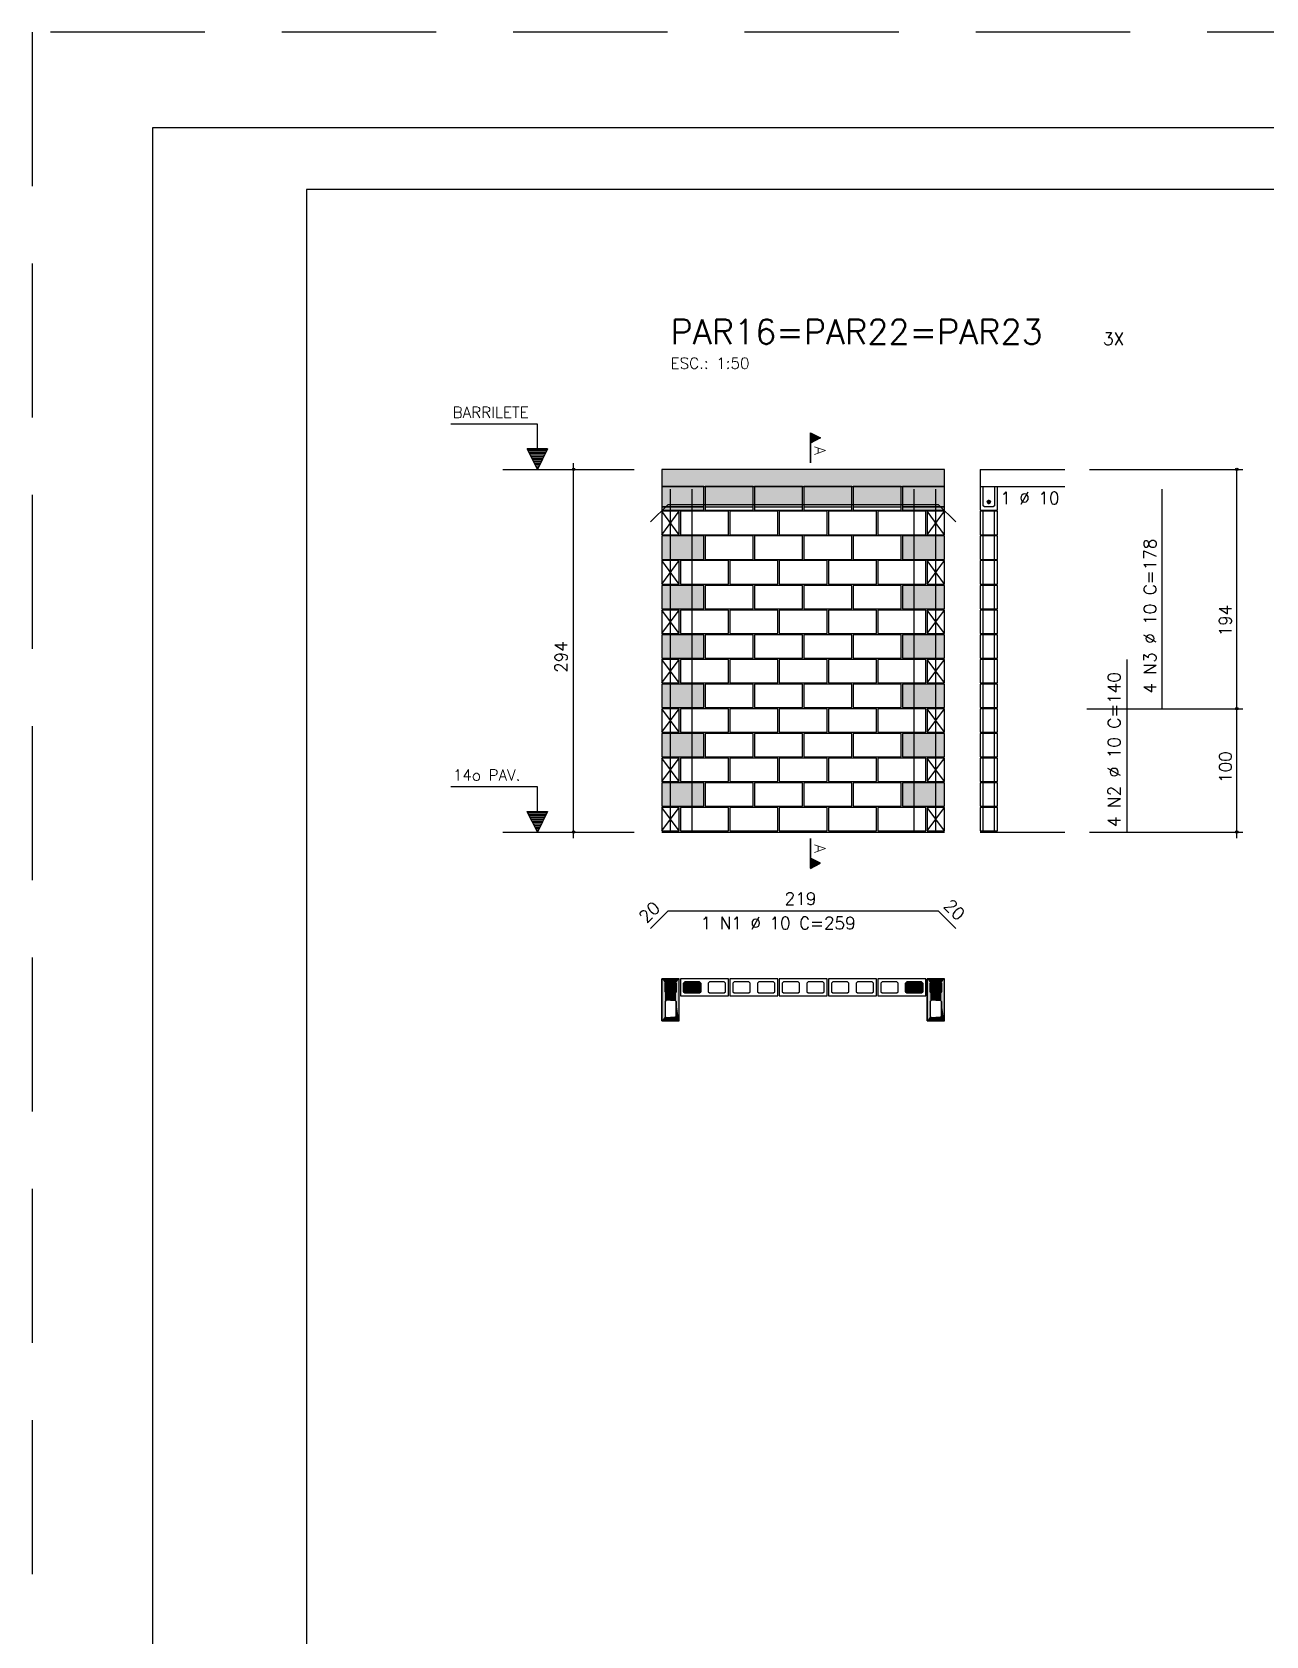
# Model space of a CAD drawing. Extents: x -1 to 122, y -1 to 61.
# Drawn here: x -1.06 to 18.94, y 35.05 to 61.05 of the extents above; entities that cross this region are included whole.
import ezdxf

# ---------------------------------------------------------------- set-up
doc = ezdxf.new("R2010")
doc.units = 0
doc.header["$MEASUREMENT"] = 0
doc.linetypes.add('HIDDEN', pattern=[0.375, 0.25, -0.125])
doc.layers.get('0').update_dxf_attribs({"linetype": 'CONTINUOUS'})
doc.layers.get('Defpoints').update_dxf_attribs({"linetype": 'CONTINUOUS'})
for name, color, linetype in [('ARQ_FOLHA', 7, 'CONTINUOUS'), ('PENA_01', 1, 'CONTINUOUS'), ('PENA_02', 2, 'CONTINUOUS'), ('PENA_03', 3, 'CONTINUOUS'), ('PENA_05', 5, 'CONTINUOUS'), ('PENA_06', 6, 'CONTINUOUS'), ('PENA_09', 254, 'CONTINUOUS'), ('PENA_11', 252, 'CONTINUOUS'), ('PENA_21', 100, 'CONTINUOUS')]:
    doc.layers.add(name, color=color, linetype=linetype)
doc.styles.get("Standard").update_dxf_attribs({"font": 'ROMANS.SHX'})

# ---------------------------------------------------------------- blocks, each defined once
blk = doc.blocks.new('FOLHA A1+1 - 1102 X 594')
at = {"layer": 'ARQ_FOLHA', "color": 1}
for points in [[(-1189, 0), (0, 0), (0, 594), (-1189, 594)], [(-1164, 10), (-10, 10), (-10, 584), (-1164, 584)]]:
    blk.add_lwpolyline(points, close=True, dxfattribs=at)
at = {"layer": 'Defpoints', "color": 8, "linetype": 'HIDDEN', "ltscale": 100}
blk.add_lwpolyline([(-1208.5, 609.5), (-1208.5, -15.5), (19.5, -15.5), (19.5, 609.5)], close=True, dxfattribs=at)

msp = doc.modelspace()

# ---------------------------------------------------------------- linework, layer by layer
at = {"layer": 'PENA_01', "linetype": 'Continuous'}
for p, q in [((6.568655, 53.962802), (8.699518, 53.962802)), ((9.14701, 53.352802), (9.82701, 53.352802)), ((9.84701, 53.352802), (10.62701, 53.352802)), ((10.64701, 53.352802), (11.42701, 53.352802)), ((11.44701, 53.352802), (12.22701, 53.352802)), ((12.24701, 53.352802), (13.02701, 53.352802)), ((13.04701, 53.352802), (13.72701, 53.352802)), ((6.568655, 48.082802), (8.699518, 48.082802))]:
    msp.add_line(p, q, dxfattribs=at)
for points in [[(9.19701, 45.635536), (9.19701, 45.495536), (9.21701, 45.475536), (9.35701, 45.475536), (9.37701, 45.495536), (9.37701, 45.635536), (9.35701, 45.655536), (9.21701, 45.655536), (9.19701, 45.635536)], [(9.77701, 45.635536), (9.75701, 45.655536), (9.51701, 45.655536), (9.49701, 45.635536), (9.49701, 45.495536), (9.51701, 45.475536), (9.75701, 45.475536), (9.77701, 45.495536), (9.77701, 45.635536)], [(10.17701, 45.635536), (10.15701, 45.655536), (9.91701, 45.655536), (9.89701, 45.635536), (9.89701, 45.495536), (9.91701, 45.475536), (10.15701, 45.475536), (10.17701, 45.495536), (10.17701, 45.635536)], [(10.57701, 45.635536), (10.55701, 45.655536), (10.31701, 45.655536), (10.29701, 45.635536), (10.29701, 45.495536), (10.31701, 45.475536), (10.55701, 45.475536), (10.57701, 45.495536), (10.57701, 45.635536)], [(10.97701, 45.635536), (10.95701, 45.655536), (10.71701, 45.655536), (10.69701, 45.635536), (10.69701, 45.495536), (10.71701, 45.475536), (10.95701, 45.475536), (10.97701, 45.495536), (10.97701, 45.635536)], [(11.37701, 45.635536), (11.35701, 45.655536), (11.11701, 45.655536), (11.09701, 45.635536), (11.09701, 45.495536), (11.11701, 45.475536), (11.35701, 45.475536), (11.37701, 45.495536), (11.37701, 45.635536)], [(11.77701, 45.635536), (11.75701, 45.655536), (11.51701, 45.655536), (11.49701, 45.635536), (11.49701, 45.495536), (11.51701, 45.475536), (11.75701, 45.475536), (11.77701, 45.495536), (11.77701, 45.635536)], [(12.17701, 45.635536), (12.15701, 45.655536), (11.91701, 45.655536), (11.89701, 45.635536), (11.89701, 45.495536), (11.91701, 45.475536), (12.15701, 45.475536), (12.17701, 45.495536), (12.17701, 45.635536)], [(12.57701, 45.635536), (12.55701, 45.655536), (12.31701, 45.655536), (12.29701, 45.635536), (12.29701, 45.495536), (12.31701, 45.475536), (12.55701, 45.475536), (12.57701, 45.495536), (12.57701, 45.635536)], [(12.97701, 45.635536), (12.95701, 45.655536), (12.71701, 45.655536), (12.69701, 45.635536), (12.69701, 45.495536), (12.71701, 45.475536), (12.95701, 45.475536), (12.97701, 45.495536), (12.97701, 45.635536)], [(13.37701, 45.635536), (13.35701, 45.655536), (13.11701, 45.655536), (13.09701, 45.635536), (13.09701, 45.495536), (13.11701, 45.475536), (13.35701, 45.475536), (13.37701, 45.495536), (13.37701, 45.635536)], [(13.49701, 45.635536), (13.49701, 45.495536), (13.51701, 45.475536), (13.65701, 45.475536), (13.67701, 45.495536), (13.67701, 45.635536), (13.65701, 45.655536), (13.51701, 45.655536), (13.49701, 45.635536)], [(9.19701, 45.335536), (9.19701, 45.095536), (9.21701, 45.075536), (9.35701, 45.075536), (9.37701, 45.095536), (9.37701, 45.335536), (9.35701, 45.355536), (9.21701, 45.355536), (9.19701, 45.335536)], [(13.49701, 45.335536), (13.49701, 45.095536), (13.51701, 45.075536), (13.65701, 45.075536), (13.67701, 45.095536), (13.67701, 45.335536), (13.65701, 45.355536), (13.51701, 45.355536), (13.49701, 45.335536)]]:
    msp.add_lwpolyline(points, dxfattribs=at)
at = {"layer": 'PENA_02', "linetype": 'Continuous'}
for p, q in [((9.42701, 53.282802), (9.14701, 53.282802)), ((9.14701, 53.282802), (9.14701, 52.902802)), ((9.42701, 52.902802), (9.42701, 53.282802)), ((13.72701, 53.282802), (13.44701, 53.282802)), ((13.44701, 53.282802), (13.44701, 52.902802)), ((13.72701, 52.902802), (13.72701, 53.282802)), ((9.14701, 52.902802), (9.42701, 52.902802)), ((13.44701, 52.902802), (13.72701, 52.902802)), ((9.42701, 52.482802), (9.14701, 52.482802)), ((9.14701, 52.482802), (9.14701, 52.102802)), ((9.42701, 52.102802), (9.42701, 52.482802)), ((13.72701, 52.482802), (13.44701, 52.482802)), ((13.44701, 52.482802), (13.44701, 52.102802)), ((13.72701, 52.102802), (13.72701, 52.482802)), ((9.14701, 52.102802), (9.42701, 52.102802)), ((13.44701, 52.102802), (13.72701, 52.102802)), ((9.42701, 51.682802), (9.14701, 51.682802)), ((9.14701, 51.682802), (9.14701, 51.302802)), ((9.42701, 51.302802), (9.42701, 51.682802)), ((13.72701, 51.682802), (13.44701, 51.682802)), ((13.44701, 51.682802), (13.44701, 51.302802)), ((13.72701, 51.302802), (13.72701, 51.682802)), ((9.14701, 51.302802), (9.42701, 51.302802)), ((13.44701, 51.302802), (13.72701, 51.302802)), ((9.42701, 50.882802), (9.14701, 50.882802)), ((9.14701, 50.882802), (9.14701, 50.502802)), ((9.42701, 50.502802), (9.42701, 50.882802)), ((13.72701, 50.882802), (13.44701, 50.882802)), ((13.44701, 50.882802), (13.44701, 50.502802)), ((13.72701, 50.502802), (13.72701, 50.882802)), ((9.14701, 50.502802), (9.42701, 50.502802)), ((13.44701, 50.502802), (13.72701, 50.502802)), ((9.42701, 50.082802), (9.14701, 50.082802)), ((9.14701, 50.082802), (9.14701, 49.702802)), ((9.42701, 49.702802), (9.42701, 50.082802)), ((13.72701, 50.082802), (13.44701, 50.082802)), ((13.44701, 50.082802), (13.44701, 49.702802)), ((13.72701, 49.702802), (13.72701, 50.082802)), ((9.14701, 49.702802), (9.42701, 49.702802)), ((13.44701, 49.702802), (13.72701, 49.702802)), ((9.42701, 49.282802), (9.14701, 49.282802)), ((9.14701, 49.282802), (9.14701, 48.902802)), ((9.42701, 48.902802), (9.42701, 49.282802)), ((13.72701, 49.282802), (13.44701, 49.282802)), ((13.44701, 49.282802), (13.44701, 48.902802)), ((13.72701, 48.902802), (13.72701, 49.282802)), ((9.14701, 48.902802), (9.42701, 48.902802)), ((13.44701, 48.902802), (13.72701, 48.902802)), ((9.42701, 48.482802), (9.14701, 48.482802)), ((9.14701, 48.482802), (9.14701, 48.102802)), ((9.42701, 48.102802), (9.42701, 48.482802)), ((13.72701, 48.482802), (13.44701, 48.482802)), ((13.44701, 48.482802), (13.44701, 48.102802)), ((13.72701, 48.102802), (13.72701, 48.482802)), ((9.14701, 48.102802), (9.42701, 48.102802)), ((13.44701, 48.102802), (13.72701, 48.102802)), ((9.14701, 48.082802), (13.72701, 48.082802))]:
    msp.add_line(p, q, dxfattribs=at)
for points in [[(9.14701, 53.682802), (13.72701, 53.682802), (13.72701, 53.962802), (9.14701, 53.962802), (9.14701, 53.682802)], [(9.14701, 53.302802), (9.82701, 53.302802), (9.82701, 53.682802), (9.14701, 53.682802), (9.14701, 53.302802)], [(9.84701, 53.302802), (10.62701, 53.302802), (10.62701, 53.682802), (9.84701, 53.682802), (9.84701, 53.302802)], [(10.64701, 53.302802), (11.42701, 53.302802), (11.42701, 53.682802), (10.64701, 53.682802), (10.64701, 53.302802)], [(11.44701, 53.302802), (12.22701, 53.302802), (12.22701, 53.682802), (11.44701, 53.682802), (11.44701, 53.302802)], [(12.24701, 53.302802), (13.02701, 53.302802), (13.02701, 53.682802), (12.24701, 53.682802), (12.24701, 53.302802)], [(13.04701, 53.302802), (13.72701, 53.302802), (13.72701, 53.682802), (13.04701, 53.682802), (13.04701, 53.302802)], [(9.44701, 52.902802), (10.22701, 52.902802), (10.22701, 53.282802), (9.44701, 53.282802), (9.44701, 52.902802)], [(10.24701, 52.902802), (11.02701, 52.902802), (11.02701, 53.282802), (10.24701, 53.282802), (10.24701, 52.902802)], [(11.04701, 52.902802), (11.82701, 52.902802), (11.82701, 53.282802), (11.04701, 53.282802), (11.04701, 52.902802)], [(11.84701, 52.902802), (12.62701, 52.902802), (12.62701, 53.282802), (11.84701, 53.282802), (11.84701, 52.902802)], [(12.64701, 52.902802), (13.42701, 52.902802), (13.42701, 53.282802), (12.64701, 53.282802), (12.64701, 52.902802)], [(9.14701, 52.502802), (9.82701, 52.502802), (9.82701, 52.882802), (9.14701, 52.882802), (9.14701, 52.502802)], [(9.84701, 52.502802), (10.62701, 52.502802), (10.62701, 52.882802), (9.84701, 52.882802), (9.84701, 52.502802)], [(10.64701, 52.502802), (11.42701, 52.502802), (11.42701, 52.882802), (10.64701, 52.882802), (10.64701, 52.502802)], [(11.44701, 52.502802), (12.22701, 52.502802), (12.22701, 52.882802), (11.44701, 52.882802), (11.44701, 52.502802)], [(12.24701, 52.502802), (13.02701, 52.502802), (13.02701, 52.882802), (12.24701, 52.882802), (12.24701, 52.502802)], [(13.04701, 52.502802), (13.72701, 52.502802), (13.72701, 52.882802), (13.04701, 52.882802), (13.04701, 52.502802)], [(9.44701, 52.102802), (10.22701, 52.102802), (10.22701, 52.482802), (9.44701, 52.482802), (9.44701, 52.102802)], [(10.24701, 52.102802), (11.02701, 52.102802), (11.02701, 52.482802), (10.24701, 52.482802), (10.24701, 52.102802)], [(11.04701, 52.102802), (11.82701, 52.102802), (11.82701, 52.482802), (11.04701, 52.482802), (11.04701, 52.102802)], [(11.84701, 52.102802), (12.62701, 52.102802), (12.62701, 52.482802), (11.84701, 52.482802), (11.84701, 52.102802)], [(12.64701, 52.102802), (13.42701, 52.102802), (13.42701, 52.482802), (12.64701, 52.482802), (12.64701, 52.102802)], [(9.14701, 51.702802), (9.82701, 51.702802), (9.82701, 52.082802), (9.14701, 52.082802), (9.14701, 51.702802)], [(9.84701, 51.702802), (10.62701, 51.702802), (10.62701, 52.082802), (9.84701, 52.082802), (9.84701, 51.702802)], [(10.64701, 51.702802), (11.42701, 51.702802), (11.42701, 52.082802), (10.64701, 52.082802), (10.64701, 51.702802)], [(11.44701, 51.702802), (12.22701, 51.702802), (12.22701, 52.082802), (11.44701, 52.082802), (11.44701, 51.702802)], [(12.24701, 51.702802), (13.02701, 51.702802), (13.02701, 52.082802), (12.24701, 52.082802), (12.24701, 51.702802)], [(13.04701, 51.702802), (13.72701, 51.702802), (13.72701, 52.082802), (13.04701, 52.082802), (13.04701, 51.702802)], [(9.44701, 51.302802), (10.22701, 51.302802), (10.22701, 51.682802), (9.44701, 51.682802), (9.44701, 51.302802)], [(10.24701, 51.302802), (11.02701, 51.302802), (11.02701, 51.682802), (10.24701, 51.682802), (10.24701, 51.302802)], [(11.04701, 51.302802), (11.82701, 51.302802), (11.82701, 51.682802), (11.04701, 51.682802), (11.04701, 51.302802)], [(11.84701, 51.302802), (12.62701, 51.302802), (12.62701, 51.682802), (11.84701, 51.682802), (11.84701, 51.302802)], [(12.64701, 51.302802), (13.42701, 51.302802), (13.42701, 51.682802), (12.64701, 51.682802), (12.64701, 51.302802)], [(9.14701, 50.902802), (9.82701, 50.902802), (9.82701, 51.282802), (9.14701, 51.282802), (9.14701, 50.902802)], [(9.84701, 50.902802), (10.62701, 50.902802), (10.62701, 51.282802), (9.84701, 51.282802), (9.84701, 50.902802)], [(10.64701, 50.902802), (11.42701, 50.902802), (11.42701, 51.282802), (10.64701, 51.282802), (10.64701, 50.902802)], [(11.44701, 50.902802), (12.22701, 50.902802), (12.22701, 51.282802), (11.44701, 51.282802), (11.44701, 50.902802)], [(12.24701, 50.902802), (13.02701, 50.902802), (13.02701, 51.282802), (12.24701, 51.282802), (12.24701, 50.902802)], [(13.04701, 50.902802), (13.72701, 50.902802), (13.72701, 51.282802), (13.04701, 51.282802), (13.04701, 50.902802)], [(9.44701, 50.502802), (10.22701, 50.502802), (10.22701, 50.882802), (9.44701, 50.882802), (9.44701, 50.502802)], [(10.24701, 50.502802), (11.02701, 50.502802), (11.02701, 50.882802), (10.24701, 50.882802), (10.24701, 50.502802)], [(11.04701, 50.502802), (11.82701, 50.502802), (11.82701, 50.882802), (11.04701, 50.882802), (11.04701, 50.502802)], [(11.84701, 50.502802), (12.62701, 50.502802), (12.62701, 50.882802), (11.84701, 50.882802), (11.84701, 50.502802)], [(12.64701, 50.502802), (13.42701, 50.502802), (13.42701, 50.882802), (12.64701, 50.882802), (12.64701, 50.502802)], [(9.14701, 50.102802), (9.82701, 50.102802), (9.82701, 50.482802), (9.14701, 50.482802), (9.14701, 50.102802)], [(9.84701, 50.102802), (10.62701, 50.102802), (10.62701, 50.482802), (9.84701, 50.482802), (9.84701, 50.102802)], [(10.64701, 50.102802), (11.42701, 50.102802), (11.42701, 50.482802), (10.64701, 50.482802), (10.64701, 50.102802)], [(11.44701, 50.102802), (12.22701, 50.102802), (12.22701, 50.482802), (11.44701, 50.482802), (11.44701, 50.102802)], [(12.24701, 50.102802), (13.02701, 50.102802), (13.02701, 50.482802), (12.24701, 50.482802), (12.24701, 50.102802)], [(13.04701, 50.102802), (13.72701, 50.102802), (13.72701, 50.482802), (13.04701, 50.482802), (13.04701, 50.102802)], [(9.44701, 49.702802), (10.22701, 49.702802), (10.22701, 50.082802), (9.44701, 50.082802), (9.44701, 49.702802)], [(10.24701, 49.702802), (11.02701, 49.702802), (11.02701, 50.082802), (10.24701, 50.082802), (10.24701, 49.702802)], [(11.04701, 49.702802), (11.82701, 49.702802), (11.82701, 50.082802), (11.04701, 50.082802), (11.04701, 49.702802)], [(11.84701, 49.702802), (12.62701, 49.702802), (12.62701, 50.082802), (11.84701, 50.082802), (11.84701, 49.702802)], [(12.64701, 49.702802), (13.42701, 49.702802), (13.42701, 50.082802), (12.64701, 50.082802), (12.64701, 49.702802)], [(9.14701, 49.302802), (9.82701, 49.302802), (9.82701, 49.682802), (9.14701, 49.682802), (9.14701, 49.302802)], [(9.84701, 49.302802), (10.62701, 49.302802), (10.62701, 49.682802), (9.84701, 49.682802), (9.84701, 49.302802)], [(10.64701, 49.302802), (11.42701, 49.302802), (11.42701, 49.682802), (10.64701, 49.682802), (10.64701, 49.302802)], [(11.44701, 49.302802), (12.22701, 49.302802), (12.22701, 49.682802), (11.44701, 49.682802), (11.44701, 49.302802)], [(12.24701, 49.302802), (13.02701, 49.302802), (13.02701, 49.682802), (12.24701, 49.682802), (12.24701, 49.302802)], [(13.04701, 49.302802), (13.72701, 49.302802), (13.72701, 49.682802), (13.04701, 49.682802), (13.04701, 49.302802)], [(9.44701, 48.902802), (10.22701, 48.902802), (10.22701, 49.282802), (9.44701, 49.282802), (9.44701, 48.902802)], [(10.24701, 48.902802), (11.02701, 48.902802), (11.02701, 49.282802), (10.24701, 49.282802), (10.24701, 48.902802)], [(11.04701, 48.902802), (11.82701, 48.902802), (11.82701, 49.282802), (11.04701, 49.282802), (11.04701, 48.902802)], [(11.84701, 48.902802), (12.62701, 48.902802), (12.62701, 49.282802), (11.84701, 49.282802), (11.84701, 48.902802)], [(12.64701, 48.902802), (13.42701, 48.902802), (13.42701, 49.282802), (12.64701, 49.282802), (12.64701, 48.902802)], [(9.14701, 48.502802), (9.82701, 48.502802), (9.82701, 48.882802), (9.14701, 48.882802), (9.14701, 48.502802)], [(9.84701, 48.502802), (10.62701, 48.502802), (10.62701, 48.882802), (9.84701, 48.882802), (9.84701, 48.502802)], [(10.64701, 48.502802), (11.42701, 48.502802), (11.42701, 48.882802), (10.64701, 48.882802), (10.64701, 48.502802)], [(11.44701, 48.502802), (12.22701, 48.502802), (12.22701, 48.882802), (11.44701, 48.882802), (11.44701, 48.502802)], [(12.24701, 48.502802), (13.02701, 48.502802), (13.02701, 48.882802), (12.24701, 48.882802), (12.24701, 48.502802)], [(13.04701, 48.502802), (13.72701, 48.502802), (13.72701, 48.882802), (13.04701, 48.882802), (13.04701, 48.502802)], [(9.44701, 48.102802), (10.22701, 48.102802), (10.22701, 48.482802), (9.44701, 48.482802), (9.44701, 48.102802)], [(10.24701, 48.102802), (11.02701, 48.102802), (11.02701, 48.482802), (10.24701, 48.482802), (10.24701, 48.102802)], [(11.04701, 48.102802), (11.82701, 48.102802), (11.82701, 48.482802), (11.04701, 48.482802), (11.04701, 48.102802)], [(11.84701, 48.102802), (12.62701, 48.102802), (12.62701, 48.482802), (11.84701, 48.482802), (11.84701, 48.102802)], [(12.64701, 48.102802), (13.42701, 48.102802), (13.42701, 48.482802), (12.64701, 48.482802), (12.64701, 48.102802)], [(9.14701, 45.705536), (9.14701, 45.025536), (9.42701, 45.025536), (9.42701, 45.705536), (9.14701, 45.705536)], [(10.22701, 45.705536), (9.44701, 45.705536), (9.44701, 45.425536), (10.22701, 45.425536), (10.22701, 45.705536)], [(11.02701, 45.705536), (10.24701, 45.705536), (10.24701, 45.425536), (11.02701, 45.425536), (11.02701, 45.705536)], [(11.82701, 45.705536), (11.04701, 45.705536), (11.04701, 45.425536), (11.82701, 45.425536), (11.82701, 45.705536)], [(12.62701, 45.705536), (11.84701, 45.705536), (11.84701, 45.425536), (12.62701, 45.425536), (12.62701, 45.705536)], [(13.42701, 45.705536), (12.64701, 45.705536), (12.64701, 45.425536), (13.42701, 45.425536), (13.42701, 45.705536)], [(13.44701, 45.705536), (13.44701, 45.025536), (13.72701, 45.025536), (13.72701, 45.705536), (13.44701, 45.705536)]]:
    msp.add_lwpolyline(points, dxfattribs=at)
for centre, radius in [((7.7148, 53.962802), 0.02), ((7.7148, 53.962802), 0.01), ((18.467006, 53.962802), 0.02), ((18.467006, 53.962802), 0.01), ((18.467006, 50.082802), 0.02), ((18.467006, 50.082802), 0.01), ((7.7148, 48.082802), 0.02), ((18.467006, 48.082802), 0.02), ((7.7148, 48.082802), 0.01), ((18.467006, 48.082802), 0.01)]:
    msp.add_circle(centre, radius, dxfattribs=at)
at = {"layer": 'PENA_03', "linetype": 'Continuous'}
for p, q in [((7.127653, 54.694668), (5.727653, 54.694668)), ((7.127653, 54.294668), (7.127653, 54.694668)), ((7.129053, 54.294668), (7.129053, 54.696068)), ((11.553942, 54.069409), (11.553942, 54.555791)), ((11.553942, 54.555791), (11.719875, 54.472825)), ((11.554637, 54.554663), (11.718314, 54.472825)), ((11.719875, 54.472825), (11.554637, 54.390206)), ((11.554638, 54.554663), (11.554638, 54.390986)), ((11.718314, 54.472825), (11.554638, 54.390986)), ((11.554638, 54.390206), (11.554638, 54.069409)), ((11.566706, 54.549409), (11.566706, 54.39624)), ((11.57947, 54.543027), (11.57947, 54.402622)), ((11.592234, 54.536645), (11.592234, 54.409004)), ((11.604998, 54.530263), (11.604998, 54.415386)), ((11.617762, 54.523881), (11.617762, 54.421768)), ((11.630526, 54.517499), (11.630526, 54.42815)), ((11.64329, 54.511117), (11.64329, 54.434532)), ((11.656054, 54.504735), (11.656054, 54.440914)), ((11.668818, 54.498353), (11.668818, 54.447296)), ((11.681582, 54.491971), (11.681582, 54.453678)), ((11.694347, 54.485589), (11.694347, 54.46006)), ((11.707111, 54.479207), (11.707111, 54.466443)), ((7.128353, 53.962802), (6.962421, 54.294668)), ((6.962421, 54.294668), (7.127653, 54.294668)), ((7.128353, 53.965925), (6.964677, 54.293277)), ((7.292029, 54.293277), (6.964677, 54.293277)), ((7.281522, 54.26914), (6.975184, 54.26914)), ((7.268758, 54.243612), (6.987949, 54.243612)), ((7.255994, 54.218084), (7.000713, 54.218084)), ((7.243229, 54.192556), (7.013477, 54.192556)), ((7.230465, 54.167027), (7.026241, 54.167027)), ((7.217701, 54.141499), (7.039005, 54.141499)), ((7.204937, 54.115971), (7.051769, 54.115971)), ((7.192173, 54.090443), (7.064533, 54.090443)), ((7.294286, 54.294668), (7.128353, 53.962802)), ((7.292029, 54.293278), (7.128353, 53.965924)), ((7.129053, 54.294668), (7.294286, 54.294668)), ((7.179409, 54.064915), (7.077297, 54.064915)), ((7.166645, 54.039387), (7.090061, 54.039387)), ((7.153881, 54.013858), (7.102825, 54.013858)), ((7.141117, 53.98833), (7.115589, 53.98833)), ((7.7148, 47.98227), (7.7148, 54.062802)), ((14.30701, 53.962802), (14.30701, 53.302802)), ((14.30701, 53.962802), (15.67769, 53.962802)), ((16.07769, 53.962802), (18.567006, 53.962802)), ((18.467006, 47.98227), (18.467006, 53.962802)), ((14.30701, 53.682802), (15.67769, 53.682802)), ((9.14701, 52.902802), (9.42701, 53.282802)), ((9.42701, 52.902802), (9.14701, 53.282802)), ((13.44701, 52.902802), (13.72701, 53.282802)), ((13.72701, 52.902802), (13.44701, 53.282802)), ((14.35701, 52.902802), (14.35701, 53.282802)), ((14.53701, 52.902802), (14.53701, 53.282802)), ((14.35701, 52.502802), (14.35701, 52.882802)), ((14.53701, 52.502802), (14.53701, 52.882802)), ((9.14701, 52.102802), (9.42701, 52.482802)), ((9.42701, 52.102802), (9.14701, 52.482802)), ((13.44701, 52.102802), (13.72701, 52.482802)), ((13.72701, 52.102802), (13.44701, 52.482802)), ((14.35701, 52.102802), (14.35701, 52.482802)), ((14.53701, 52.102802), (14.53701, 52.482802)), ((14.35701, 51.702802), (14.35701, 52.082802)), ((14.53701, 51.702802), (14.53701, 52.082802)), ((9.14701, 51.302802), (9.42701, 51.682802)), ((9.42701, 51.302802), (9.14701, 51.682802)), ((13.44701, 51.302802), (13.72701, 51.682802)), ((13.72701, 51.302802), (13.44701, 51.682802)), ((14.35701, 51.302802), (14.35701, 51.682802)), ((14.53701, 51.302802), (14.53701, 51.682802)), ((14.35701, 50.902802), (14.35701, 51.282802)), ((14.53701, 50.902802), (14.53701, 51.282802)), ((9.14701, 50.502802), (9.42701, 50.882802)), ((9.42701, 50.502802), (9.14701, 50.882802)), ((13.44701, 50.502802), (13.72701, 50.882802)), ((13.72701, 50.502802), (13.44701, 50.882802)), ((14.35701, 50.502802), (14.35701, 50.882802)), ((14.53701, 50.502802), (14.53701, 50.882802)), ((14.35701, 50.102802), (14.35701, 50.482802)), ((14.53701, 50.102802), (14.53701, 50.482802)), ((9.14701, 49.702802), (9.42701, 50.082802)), ((9.42701, 49.702802), (9.14701, 50.082802)), ((13.44701, 49.702802), (13.72701, 50.082802)), ((13.72701, 49.702802), (13.44701, 50.082802)), ((14.35701, 49.702802), (14.35701, 50.082802)), ((14.53701, 49.702802), (14.53701, 50.082802)), ((16.035758, 50.082802), (18.567006, 50.082802)), ((14.35701, 49.302802), (14.35701, 49.682802)), ((14.53701, 49.302802), (14.53701, 49.682802)), ((9.14701, 48.902802), (9.42701, 49.282802)), ((9.42701, 48.902802), (9.14701, 49.282802)), ((13.44701, 48.902802), (13.72701, 49.282802)), ((13.72701, 48.902802), (13.44701, 49.282802)), ((14.35701, 48.902802), (14.35701, 49.282802)), ((14.53701, 48.902802), (14.53701, 49.282802)), ((14.35701, 48.502802), (14.35701, 48.882802)), ((14.53701, 48.502802), (14.53701, 48.882802)), ((7.127653, 48.814668), (5.727653, 48.814668)), ((7.127653, 48.414668), (7.127653, 48.814668)), ((7.129053, 48.414668), (7.129053, 48.816068)), ((7.128353, 48.082802), (6.962421, 48.414668)), ((6.962421, 48.414668), (7.127653, 48.414668)), ((7.128353, 48.085925), (6.964677, 48.413277)), ((7.292029, 48.413277), (6.964677, 48.413277)), ((7.281522, 48.38914), (6.975184, 48.38914)), ((7.268758, 48.363612), (6.987949, 48.363612)), ((7.294286, 48.414668), (7.128353, 48.082802)), ((7.292029, 48.413278), (7.128353, 48.085924)), ((7.129053, 48.414668), (7.294286, 48.414668)), ((9.14701, 48.102802), (9.42701, 48.482802)), ((9.42701, 48.102802), (9.14701, 48.482802)), ((13.44701, 48.102802), (13.72701, 48.482802)), ((13.72701, 48.102802), (13.44701, 48.482802)), ((14.35701, 48.102802), (14.35701, 48.482802)), ((14.53701, 48.102802), (14.53701, 48.482802)), ((7.255994, 48.338084), (7.000713, 48.338084)), ((7.243229, 48.312556), (7.013477, 48.312556)), ((7.230465, 48.287027), (7.026241, 48.287027)), ((7.217701, 48.261499), (7.039005, 48.261499)), ((7.204937, 48.235971), (7.051769, 48.235971)), ((7.192173, 48.210443), (7.064533, 48.210443)), ((7.179409, 48.184915), (7.077297, 48.184915)), ((7.166645, 48.159387), (7.090061, 48.159387)), ((7.153881, 48.133858), (7.102825, 48.133858)), ((7.141117, 48.10833), (7.115589, 48.10833)), ((11.553942, 47.98087), (11.553942, 47.494488)), ((11.554638, 47.660073), (11.554638, 47.98087)), ((14.30701, 48.082802), (15.67769, 48.082802)), ((16.07769, 48.082802), (18.567006, 48.082802)), ((11.719875, 47.577454), (11.554637, 47.660073)), ((11.554638, 47.495616), (11.554638, 47.659293)), ((11.718314, 47.577454), (11.554638, 47.659293)), ((11.566706, 47.50087), (11.566706, 47.654039)), ((11.57947, 47.507252), (11.57947, 47.647657)), ((11.592234, 47.513634), (11.592234, 47.641275)), ((11.604998, 47.520016), (11.604998, 47.634893)), ((11.617762, 47.526398), (11.617762, 47.628511)), ((11.630526, 47.53278), (11.630526, 47.622129)), ((11.64329, 47.539162), (11.64329, 47.615747)), ((11.656054, 47.545544), (11.656054, 47.609365)), ((11.668818, 47.551926), (11.668818, 47.602983)), ((11.681582, 47.558308), (11.681582, 47.596601)), ((11.694347, 47.56469), (11.694347, 47.590219)), ((11.707111, 47.571072), (11.707111, 47.583836)), ((11.553942, 47.494488), (11.719875, 47.577454)), ((11.554637, 47.495616), (11.718314, 47.577454))]:
    msp.add_line(p, q, dxfattribs=at)
for points in [[(14.30701, 53.302802), (14.58701, 53.302802), (14.58701, 53.682802)], [(14.53701, 53.682802), (14.53701, 53.372802), (14.51701, 53.352802), (14.37701, 53.352802), (14.35701, 53.372802), (14.35701, 53.682802)], [(14.471559, 53.433793), (14.469398, 53.443961), (14.463288, 53.452371), (14.454285, 53.457569), (14.443946, 53.458656), (14.434059, 53.455443), (14.426334, 53.448487), (14.422106, 53.43899), (14.422106, 53.428595), (14.426334, 53.419098), (14.434059, 53.412142), (14.443946, 53.408929), (14.454285, 53.410016), (14.463288, 53.415214), (14.469398, 53.423624), (14.471559, 53.433793)], [(14.30701, 52.902802), (14.58701, 52.902802), (14.58701, 53.282802), (14.30701, 53.282802), (14.30701, 52.902802)], [(14.30701, 52.502802), (14.58701, 52.502802), (14.58701, 52.882802), (14.30701, 52.882802), (14.30701, 52.502802)], [(14.30701, 52.102802), (14.58701, 52.102802), (14.58701, 52.482802), (14.30701, 52.482802), (14.30701, 52.102802)], [(14.30701, 51.702802), (14.58701, 51.702802), (14.58701, 52.082802), (14.30701, 52.082802), (14.30701, 51.702802)], [(14.30701, 51.302802), (14.58701, 51.302802), (14.58701, 51.682802), (14.30701, 51.682802), (14.30701, 51.302802)], [(14.30701, 50.902802), (14.58701, 50.902802), (14.58701, 51.282802), (14.30701, 51.282802), (14.30701, 50.902802)], [(14.30701, 50.502802), (14.58701, 50.502802), (14.58701, 50.882802), (14.30701, 50.882802), (14.30701, 50.502802)], [(14.30701, 50.102802), (14.58701, 50.102802), (14.58701, 50.482802), (14.30701, 50.482802), (14.30701, 50.102802)], [(14.30701, 49.702802), (14.58701, 49.702802), (14.58701, 50.082802), (14.30701, 50.082802), (14.30701, 49.702802)], [(14.30701, 49.302802), (14.58701, 49.302802), (14.58701, 49.682802), (14.30701, 49.682802), (14.30701, 49.302802)], [(14.30701, 48.902802), (14.58701, 48.902802), (14.58701, 49.282802), (14.30701, 49.282802), (14.30701, 48.902802)], [(14.30701, 48.502802), (14.58701, 48.502802), (14.58701, 48.882802), (14.30701, 48.882802), (14.30701, 48.502802)], [(14.30701, 48.102802), (14.58701, 48.102802), (14.58701, 48.482802), (14.30701, 48.482802), (14.30701, 48.102802)], [(9.357011, 45.655536), (9.377011, 45.635536), (9.37701, 45.495536), (9.35701, 45.475536), (9.21701, 45.475536), (9.19701, 45.495536), (9.197011, 45.635536), (9.217011, 45.655536), (9.357011, 45.655536)], [(9.77701, 45.495536), (9.75701, 45.475536), (9.51701, 45.475536), (9.49701, 45.495536), (9.49701, 45.635536), (9.51701, 45.655536), (9.75701, 45.655536), (9.77701, 45.635536), (9.77701, 45.495536)], [(13.37701, 45.495536), (13.35701, 45.475536), (13.11701, 45.475536), (13.09701, 45.495536), (13.09701, 45.635536), (13.11701, 45.655536), (13.35701, 45.655536), (13.37701, 45.635536), (13.37701, 45.495536)], [(13.657011, 45.655536), (13.677011, 45.635536), (13.67701, 45.495536), (13.65701, 45.475536), (13.51701, 45.475536), (13.49701, 45.495536), (13.497011, 45.635536), (13.517011, 45.655536), (13.657011, 45.655536)]]:
    msp.add_lwpolyline(points, dxfattribs=at)
for centre, radius in [((14.446559, 53.433793), 0.025), ((9.28701, 45.565536), 0.04), ((9.63701, 45.565536), 0.04), ((13.23701, 45.565536), 0.04), ((13.58701, 45.565536), 0.04)]:
    msp.add_circle(centre, radius, dxfattribs=at)
for points in [[(14.471559, 53.433793), (14.426334, 53.448487), (14.422106, 53.43899)], [(14.471559, 53.433793), (14.422106, 53.43899), (14.422106, 53.428595)], [(14.471559, 53.433793), (14.422106, 53.428595), (14.426334, 53.419098)], [(14.471559, 53.433793), (14.434059, 53.455443), (14.423067, 53.442343)], [(14.471559, 53.433793), (14.423067, 53.442343), (14.423067, 53.425242)], [(14.471559, 53.433793), (14.423067, 53.425242), (14.434059, 53.412142)], [(14.471559, 53.433793), (14.434059, 53.455443), (14.426334, 53.448487)], [(14.471559, 53.433793), (14.426334, 53.419098), (14.434059, 53.412142)], [(14.471559, 53.433793), (14.443946, 53.458656), (14.434059, 53.455443)], [(14.471559, 53.433793), (14.450901, 53.458413), (14.434059, 53.455443)], [(14.471559, 53.433793), (14.434059, 53.412142), (14.450901, 53.409172)], [(14.471559, 53.433793), (14.434059, 53.412142), (14.443946, 53.408929)], [(14.471559, 53.433793), (14.454285, 53.457569), (14.443946, 53.458656)], [(14.471559, 53.433793), (14.443946, 53.408929), (14.454285, 53.410016)], [(14.471559, 53.433793), (14.46571, 53.449862), (14.450901, 53.458413)], [(14.471559, 53.433793), (14.450901, 53.409172), (14.46571, 53.417723)], [(14.471559, 53.433793), (14.463288, 53.452371), (14.454285, 53.457569)], [(14.471559, 53.433793), (14.454285, 53.410016), (14.463288, 53.415214)], [(14.471559, 53.433793), (14.469398, 53.443961), (14.463288, 53.452371)], [(14.471559, 53.433793), (14.463288, 53.415214), (14.469398, 53.423624)], [(14.471559, 53.433793), (14.46571, 53.417723), (14.471559, 53.433793)], [(14.471559, 53.433793), (14.469398, 53.423624), (14.471559, 53.433793)], [(9.32701, 45.565536), (9.26701, 45.600177), (9.249423, 45.579216)], [(9.32701, 45.565536), (9.249423, 45.579216), (9.249423, 45.551855)], [(9.32701, 45.565536), (9.249423, 45.551855), (9.26701, 45.530894)], [(9.32701, 45.565536), (9.293956, 45.604928), (9.26701, 45.600177)], [(9.32701, 45.565536), (9.26701, 45.530894), (9.293956, 45.526143)], [(9.32701, 45.565536), (9.317652, 45.591247), (9.293956, 45.604928)], [(9.32701, 45.565536), (9.293956, 45.526143), (9.317652, 45.539824)], [(9.32701, 45.565536), (9.317652, 45.539824), (9.32701, 45.565536)], [(9.67701, 45.565536), (9.61701, 45.600177), (9.599423, 45.579216)], [(9.67701, 45.565536), (9.599423, 45.579216), (9.599423, 45.551855)], [(9.67701, 45.565536), (9.599423, 45.551855), (9.61701, 45.530894)], [(9.67701, 45.565536), (9.643956, 45.604928), (9.61701, 45.600177)], [(9.67701, 45.565536), (9.61701, 45.530894), (9.643956, 45.526143)], [(9.67701, 45.565536), (9.667652, 45.591247), (9.643956, 45.604928)], [(9.67701, 45.565536), (9.643956, 45.526143), (9.667652, 45.539824)], [(9.67701, 45.565536), (9.667652, 45.539824), (9.67701, 45.565536)], [(13.27701, 45.565536), (13.21701, 45.600177), (13.199423, 45.579216)], [(13.27701, 45.565536), (13.199423, 45.579216), (13.199423, 45.551855)], [(13.27701, 45.565536), (13.199423, 45.551855), (13.21701, 45.530894)], [(13.27701, 45.565536), (13.243956, 45.604928), (13.21701, 45.600177)], [(13.27701, 45.565536), (13.21701, 45.530894), (13.243956, 45.526143)], [(13.27701, 45.565536), (13.267652, 45.591247), (13.243956, 45.604928)], [(13.27701, 45.565536), (13.243956, 45.526143), (13.267652, 45.539824)], [(13.27701, 45.565536), (13.267652, 45.539824), (13.27701, 45.565536)], [(13.62701, 45.565536), (13.56701, 45.600177), (13.549423, 45.579216)], [(13.62701, 45.565536), (13.549423, 45.579216), (13.549423, 45.551855)], [(13.62701, 45.565536), (13.549423, 45.551855), (13.56701, 45.530894)], [(13.62701, 45.565536), (13.593956, 45.604928), (13.56701, 45.600177)], [(13.62701, 45.565536), (13.56701, 45.530894), (13.593956, 45.526143)], [(13.62701, 45.565536), (13.617652, 45.591247), (13.593956, 45.604928)], [(13.62701, 45.565536), (13.593956, 45.526143), (13.617652, 45.539824)], [(13.62701, 45.565536), (13.617652, 45.539824), (13.62701, 45.565536)]]:
    msp.add_solid(points, dxfattribs=at)
at = {"layer": 'PENA_05', "linetype": 'Continuous'}
for p, q in [((17.25716, 50.07988), (17.25716, 53.642802)), ((8.964168, 53.109766), (9.24701, 53.392609)), ((9.24701, 53.392609), (13.62701, 53.392857)), ((13.62701, 53.392857), (13.909853, 53.110014)), ((16.68903, 48.082802), (16.68903, 50.882802)), ((8.964168, 46.521525), (9.24701, 46.804368)), ((9.24701, 46.804368), (13.62701, 46.804616)), ((13.62701, 46.804616), (13.909853, 46.521773))]:
    msp.add_line(p, q, dxfattribs=at)
for points in [[(9.281763, 53.642802), (9.281763, 48.082802)], [(9.631763, 53.642802), (9.631763, 48.082802)], [(13.231763, 53.642802), (13.231763, 48.082802)], [(13.581763, 53.642802), (13.581763, 48.082802)]]:
    msp.add_lwpolyline(points, dxfattribs=at)
at = {"layer": 'PENA_09', "linetype": 'Continuous'}
for points in [[(9.14701, 53.352802), (9.82701, 53.352802), (9.82701, 53.682802), (9.14701, 53.682802), (9.14701, 53.352802)], [(9.84701, 53.352802), (10.62701, 53.352802), (10.62701, 53.682802), (9.84701, 53.682802), (9.84701, 53.352802)], [(10.64701, 53.352802), (11.42701, 53.352802), (11.42701, 53.682802), (10.64701, 53.682802), (10.64701, 53.352802)], [(11.44701, 53.352802), (12.22701, 53.352802), (12.22701, 53.682802), (11.44701, 53.682802), (11.44701, 53.352802)], [(12.24701, 53.352802), (13.02701, 53.352802), (13.02701, 53.682802), (12.24701, 53.682802), (12.24701, 53.352802)], [(13.04701, 53.352802), (13.72701, 53.352802), (13.72701, 53.682802), (13.04701, 53.682802), (13.04701, 53.352802)]]:
    msp.add_lwpolyline(points, dxfattribs=at)
for points in [[(9.14701, 53.352802), (9.82701, 53.352802), (9.82701, 53.682802)], [(9.14701, 53.352802), (9.82701, 53.682802), (9.14701, 53.682802)], [(9.14701, 53.352802), (9.14701, 53.682802), (9.14701, 53.352802)], [(9.84701, 53.352802), (10.62701, 53.352802), (10.62701, 53.682802)], [(9.84701, 53.352802), (10.62701, 53.682802), (9.84701, 53.682802)], [(9.84701, 53.352802), (9.84701, 53.682802), (9.84701, 53.352802)], [(10.64701, 53.352802), (11.42701, 53.352802), (11.42701, 53.682802)], [(10.64701, 53.352802), (11.42701, 53.682802), (10.64701, 53.682802)], [(10.64701, 53.352802), (10.64701, 53.682802), (10.64701, 53.352802)], [(11.44701, 53.352802), (12.22701, 53.352802), (12.22701, 53.682802)], [(11.44701, 53.352802), (12.22701, 53.682802), (11.44701, 53.682802)], [(11.44701, 53.352802), (11.44701, 53.682802), (11.44701, 53.352802)], [(12.24701, 53.352802), (13.02701, 53.352802), (13.02701, 53.682802)], [(12.24701, 53.352802), (13.02701, 53.682802), (12.24701, 53.682802)], [(12.24701, 53.352802), (12.24701, 53.682802), (12.24701, 53.352802)], [(13.04701, 53.352802), (13.72701, 53.352802), (13.72701, 53.682802)], [(13.04701, 53.352802), (13.72701, 53.682802), (13.04701, 53.682802)], [(13.04701, 53.352802), (13.04701, 53.682802), (13.04701, 53.352802)]]:
    msp.add_solid(points, dxfattribs=at)
at = {"layer": 'PENA_11', "linetype": 'Continuous'}
for points in [[(9.14701, 53.682802), (13.72701, 53.682802), (13.72701, 53.962802)], [(9.14701, 53.682802), (13.72701, 53.962802), (9.14701, 53.962802)], [(9.14701, 53.682802), (9.14701, 53.962802), (9.14701, 53.682802)], [(9.357011, 45.655536), (9.21701, 45.475536), (9.19701, 45.495536)], [(9.357011, 45.655536), (9.19701, 45.495536), (9.197011, 45.635536)], [(9.357011, 45.655536), (9.197011, 45.635536), (9.217011, 45.655536)], [(9.357011, 45.655536), (9.35701, 45.475536), (9.21701, 45.475536)], [(9.357011, 45.655536), (9.217011, 45.655536), (9.357011, 45.655536)], [(9.357011, 45.655536), (9.37701, 45.495536), (9.35701, 45.475536)], [(9.357011, 45.655536), (9.377011, 45.635536), (9.37701, 45.495536)], [(9.77701, 45.495536), (9.49701, 45.635536), (9.51701, 45.655536)], [(9.77701, 45.495536), (9.49701, 45.495536), (9.49701, 45.635536)], [(9.77701, 45.495536), (9.51701, 45.655536), (9.75701, 45.655536)], [(9.77701, 45.495536), (9.75701, 45.655536), (9.77701, 45.635536)], [(9.77701, 45.495536), (9.77701, 45.635536), (9.77701, 45.495536)], [(13.37701, 45.495536), (13.09701, 45.635536), (13.11701, 45.655536)], [(13.37701, 45.495536), (13.09701, 45.495536), (13.09701, 45.635536)], [(13.37701, 45.495536), (13.11701, 45.655536), (13.35701, 45.655536)], [(13.37701, 45.495536), (13.35701, 45.655536), (13.37701, 45.635536)], [(13.37701, 45.495536), (13.37701, 45.635536), (13.37701, 45.495536)], [(13.657011, 45.655536), (13.51701, 45.475536), (13.49701, 45.495536)], [(13.657011, 45.655536), (13.49701, 45.495536), (13.497011, 45.635536)], [(13.657011, 45.655536), (13.497011, 45.635536), (13.517011, 45.655536)], [(13.657011, 45.655536), (13.65701, 45.475536), (13.51701, 45.475536)], [(13.657011, 45.655536), (13.517011, 45.655536), (13.657011, 45.655536)], [(13.657011, 45.655536), (13.67701, 45.495536), (13.65701, 45.475536)], [(13.657011, 45.655536), (13.677011, 45.635536), (13.67701, 45.495536)], [(9.77701, 45.495536), (9.51701, 45.475536), (9.49701, 45.495536)], [(9.77701, 45.495536), (9.75701, 45.475536), (9.51701, 45.475536)], [(13.37701, 45.495536), (13.11701, 45.475536), (13.09701, 45.495536)], [(13.37701, 45.495536), (13.35701, 45.475536), (13.11701, 45.475536)]]:
    msp.add_solid(points, dxfattribs=at)
at = {"layer": 'PENA_21', "linetype": 'Continuous'}
for points in [[(9.14701, 53.302802), (9.82701, 53.302802), (9.82701, 53.352802), (9.14701, 53.352802), (9.14701, 53.302802)], [(13.04701, 53.302802), (13.72701, 53.302802), (13.72701, 53.352802), (13.04701, 53.352802), (13.04701, 53.302802)], [(9.14701, 52.502802), (9.82701, 52.502802), (9.82701, 52.882802), (9.14701, 52.882802), (9.14701, 52.502802)], [(13.04701, 52.502802), (13.72701, 52.502802), (13.72701, 52.882802), (13.04701, 52.882802), (13.04701, 52.502802)], [(9.14701, 51.702802), (9.82701, 51.702802), (9.82701, 52.082802), (9.14701, 52.082802), (9.14701, 51.702802)], [(13.04701, 51.702802), (13.72701, 51.702802), (13.72701, 52.082802), (13.04701, 52.082802), (13.04701, 51.702802)], [(9.14701, 50.902802), (9.82701, 50.902802), (9.82701, 51.282802), (9.14701, 51.282802), (9.14701, 50.902802)], [(13.04701, 50.902802), (13.72701, 50.902802), (13.72701, 51.282802), (13.04701, 51.282802), (13.04701, 50.902802)], [(9.14701, 50.102802), (9.82701, 50.102802), (9.82701, 50.482802), (9.14701, 50.482802), (9.14701, 50.102802)], [(13.04701, 50.102802), (13.72701, 50.102802), (13.72701, 50.482802), (13.04701, 50.482802), (13.04701, 50.102802)], [(9.14701, 49.302802), (9.82701, 49.302802), (9.82701, 49.682802), (9.14701, 49.682802), (9.14701, 49.302802)], [(13.04701, 49.302802), (13.72701, 49.302802), (13.72701, 49.682802), (13.04701, 49.682802), (13.04701, 49.302802)], [(9.14701, 48.502802), (9.82701, 48.502802), (9.82701, 48.882802), (9.14701, 48.882802), (9.14701, 48.502802)], [(13.04701, 48.502802), (13.72701, 48.502802), (13.72701, 48.882802), (13.04701, 48.882802), (13.04701, 48.502802)], [(9.28701, 45.705536), (9.28701, 45.655536), (9.21701, 45.655536), (9.19701, 45.635536), (9.19701, 45.495536), (9.21701, 45.475536), (9.28701, 45.475536), (9.28701, 45.355536), (9.21701, 45.355536), (9.19701, 45.335536), (9.19701, 45.095536), (9.21701, 45.075536), (9.28701, 45.075536), (9.28701, 45.025536), (9.14701, 45.025536), (9.14701, 45.705536), (9.28701, 45.705536)], [(9.28701, 45.705536), (9.28701, 45.655536), (9.35701, 45.655536), (9.37701, 45.635536), (9.37701, 45.495536), (9.35701, 45.475536), (9.28701, 45.475536), (9.28701, 45.355536), (9.35701, 45.355536), (9.37701, 45.335536), (9.37701, 45.095536), (9.35701, 45.075536), (9.28701, 45.075536), (9.28701, 45.025536), (9.42701, 45.025536), (9.42701, 45.705536), (9.28701, 45.705536)], [(13.58701, 45.705536), (13.58701, 45.655536), (13.51701, 45.655536), (13.49701, 45.635536), (13.49701, 45.495536), (13.51701, 45.475536), (13.58701, 45.475536), (13.58701, 45.355536), (13.51701, 45.355536), (13.49701, 45.335536), (13.49701, 45.095536), (13.51701, 45.075536), (13.58701, 45.075536), (13.58701, 45.025536), (13.44701, 45.025536), (13.44701, 45.705536), (13.58701, 45.705536)], [(13.58701, 45.705536), (13.58701, 45.655536), (13.65701, 45.655536), (13.67701, 45.635536), (13.67701, 45.495536), (13.65701, 45.475536), (13.58701, 45.475536), (13.58701, 45.355536), (13.65701, 45.355536), (13.67701, 45.335536), (13.67701, 45.095536), (13.65701, 45.075536), (13.58701, 45.075536), (13.58701, 45.025536), (13.72701, 45.025536), (13.72701, 45.705536), (13.58701, 45.705536)]]:
    msp.add_lwpolyline(points, dxfattribs=at)
for points in [[(9.14701, 53.302802), (9.82701, 53.302802), (9.82701, 53.352802)], [(9.14701, 53.302802), (9.82701, 53.352802), (9.14701, 53.352802)], [(9.14701, 53.302802), (9.14701, 53.352802), (9.14701, 53.302802)], [(13.04701, 53.302802), (13.72701, 53.302802), (13.72701, 53.352802)], [(13.04701, 53.302802), (13.72701, 53.352802), (13.04701, 53.352802)], [(13.04701, 53.302802), (13.04701, 53.352802), (13.04701, 53.302802)], [(9.14701, 52.502802), (9.82701, 52.502802), (9.82701, 52.882802)], [(9.14701, 52.502802), (9.82701, 52.882802), (9.14701, 52.882802)], [(9.14701, 52.502802), (9.14701, 52.882802), (9.14701, 52.502802)], [(13.04701, 52.502802), (13.72701, 52.502802), (13.72701, 52.882802)], [(13.04701, 52.502802), (13.72701, 52.882802), (13.04701, 52.882802)], [(13.04701, 52.502802), (13.04701, 52.882802), (13.04701, 52.502802)], [(9.14701, 51.702802), (9.82701, 51.702802), (9.82701, 52.082802)], [(9.14701, 51.702802), (9.82701, 52.082802), (9.14701, 52.082802)], [(9.14701, 51.702802), (9.14701, 52.082802), (9.14701, 51.702802)], [(13.04701, 51.702802), (13.72701, 51.702802), (13.72701, 52.082802)], [(13.04701, 51.702802), (13.72701, 52.082802), (13.04701, 52.082802)], [(13.04701, 51.702802), (13.04701, 52.082802), (13.04701, 51.702802)], [(9.14701, 50.902802), (9.82701, 50.902802), (9.82701, 51.282802)], [(9.14701, 50.902802), (9.82701, 51.282802), (9.14701, 51.282802)], [(9.14701, 50.902802), (9.14701, 51.282802), (9.14701, 50.902802)], [(13.04701, 50.902802), (13.72701, 50.902802), (13.72701, 51.282802)], [(13.04701, 50.902802), (13.72701, 51.282802), (13.04701, 51.282802)], [(13.04701, 50.902802), (13.04701, 51.282802), (13.04701, 50.902802)], [(9.14701, 50.102802), (9.82701, 50.102802), (9.82701, 50.482802)], [(9.14701, 50.102802), (9.82701, 50.482802), (9.14701, 50.482802)], [(9.14701, 50.102802), (9.14701, 50.482802), (9.14701, 50.102802)], [(13.04701, 50.102802), (13.72701, 50.102802), (13.72701, 50.482802)], [(13.04701, 50.102802), (13.72701, 50.482802), (13.04701, 50.482802)], [(13.04701, 50.102802), (13.04701, 50.482802), (13.04701, 50.102802)], [(9.14701, 49.302802), (9.82701, 49.302802), (9.82701, 49.682802)], [(9.14701, 49.302802), (9.82701, 49.682802), (9.14701, 49.682802)], [(9.14701, 49.302802), (9.14701, 49.682802), (9.14701, 49.302802)], [(13.04701, 49.302802), (13.72701, 49.302802), (13.72701, 49.682802)], [(13.04701, 49.302802), (13.72701, 49.682802), (13.04701, 49.682802)], [(13.04701, 49.302802), (13.04701, 49.682802), (13.04701, 49.302802)], [(9.14701, 48.502802), (9.82701, 48.502802), (9.82701, 48.882802)], [(9.14701, 48.502802), (9.82701, 48.882802), (9.14701, 48.882802)], [(9.14701, 48.502802), (9.14701, 48.882802), (9.14701, 48.502802)], [(13.04701, 48.502802), (13.72701, 48.502802), (13.72701, 48.882802)], [(13.04701, 48.502802), (13.72701, 48.882802), (13.04701, 48.882802)], [(13.04701, 48.502802), (13.04701, 48.882802), (13.04701, 48.502802)], [(9.21701, 45.655536), (9.19701, 45.635536), (9.14701, 45.705536)], [(9.21701, 45.655536), (9.14701, 45.705536), (9.28701, 45.705536)], [(9.14701, 45.705536), (9.19701, 45.635536), (9.14701, 45.025536)], [(9.14701, 45.025536), (9.19701, 45.635536), (9.19701, 45.095536)], [(9.19701, 45.095536), (9.19701, 45.635536), (9.19701, 45.495536)], [(9.21701, 45.655536), (9.28701, 45.705536), (9.28701, 45.655536)], [(9.42701, 45.705536), (9.28701, 45.705536), (9.35701, 45.655536)], [(9.35701, 45.655536), (9.28701, 45.705536), (9.28701, 45.655536)], [(9.37701, 45.635536), (9.42701, 45.705536), (9.35701, 45.655536)], [(9.42701, 45.025536), (9.42701, 45.705536), (9.37701, 45.635536)], [(9.37701, 45.495536), (9.42701, 45.025536), (9.37701, 45.635536)], [(13.51701, 45.655536), (13.49701, 45.635536), (13.44701, 45.705536)], [(13.51701, 45.655536), (13.44701, 45.705536), (13.58701, 45.705536)], [(13.44701, 45.705536), (13.49701, 45.635536), (13.44701, 45.025536)], [(13.44701, 45.025536), (13.49701, 45.635536), (13.49701, 45.095536)], [(13.49701, 45.095536), (13.49701, 45.635536), (13.49701, 45.495536)], [(13.51701, 45.655536), (13.58701, 45.705536), (13.58701, 45.655536)], [(13.72701, 45.705536), (13.58701, 45.705536), (13.65701, 45.655536)], [(13.65701, 45.655536), (13.58701, 45.705536), (13.58701, 45.655536)], [(13.67701, 45.635536), (13.72701, 45.705536), (13.65701, 45.655536)], [(13.72701, 45.025536), (13.72701, 45.705536), (13.67701, 45.635536)], [(13.67701, 45.495536), (13.72701, 45.025536), (13.67701, 45.635536)], [(9.19701, 45.095536), (9.19701, 45.335536), (9.19701, 45.495536)], [(9.21701, 45.475536), (9.19701, 45.335536), (9.19701, 45.495536)], [(9.21701, 45.475536), (9.21701, 45.355536), (9.19701, 45.335536)], [(9.28701, 45.475536), (9.21701, 45.355536), (9.21701, 45.475536)], [(9.28701, 45.475536), (9.28701, 45.355536), (9.21701, 45.355536)], [(9.28701, 45.475536), (9.35701, 45.355536), (9.35701, 45.475536)], [(9.28701, 45.475536), (9.28701, 45.355536), (9.35701, 45.355536)], [(9.35701, 45.475536), (9.37701, 45.335536), (9.37701, 45.495536)], [(9.35701, 45.355536), (9.37701, 45.335536), (9.35701, 45.475536)], [(9.37701, 45.335536), (9.42701, 45.025536), (9.37701, 45.495536)], [(9.37701, 45.335536), (9.37701, 45.095536), (9.42701, 45.025536)], [(13.49701, 45.095536), (13.49701, 45.335536), (13.49701, 45.495536)], [(13.51701, 45.475536), (13.49701, 45.335536), (13.49701, 45.495536)], [(13.51701, 45.475536), (13.51701, 45.355536), (13.49701, 45.335536)], [(13.58701, 45.475536), (13.51701, 45.355536), (13.51701, 45.475536)], [(13.58701, 45.475536), (13.58701, 45.355536), (13.51701, 45.355536)], [(13.58701, 45.475536), (13.65701, 45.355536), (13.65701, 45.475536)], [(13.58701, 45.475536), (13.58701, 45.355536), (13.65701, 45.355536)], [(13.65701, 45.475536), (13.67701, 45.335536), (13.67701, 45.495536)], [(13.65701, 45.355536), (13.67701, 45.335536), (13.65701, 45.475536)], [(13.67701, 45.335536), (13.72701, 45.025536), (13.67701, 45.495536)], [(13.67701, 45.335536), (13.67701, 45.095536), (13.72701, 45.025536)], [(9.21701, 45.075536), (9.14701, 45.025536), (9.19701, 45.095536)], [(9.28701, 45.025536), (9.14701, 45.025536), (9.21701, 45.075536)], [(9.28701, 45.075536), (9.28701, 45.025536), (9.21701, 45.075536)], [(9.35701, 45.075536), (9.28701, 45.075536), (9.42701, 45.025536)], [(9.28701, 45.075536), (9.28701, 45.025536), (9.42701, 45.025536)], [(9.37701, 45.095536), (9.35701, 45.075536), (9.42701, 45.025536)], [(13.51701, 45.075536), (13.44701, 45.025536), (13.49701, 45.095536)], [(13.58701, 45.025536), (13.44701, 45.025536), (13.51701, 45.075536)], [(13.58701, 45.075536), (13.58701, 45.025536), (13.51701, 45.075536)], [(13.65701, 45.075536), (13.58701, 45.075536), (13.72701, 45.025536)], [(13.58701, 45.075536), (13.58701, 45.025536), (13.72701, 45.025536)], [(13.67701, 45.095536), (13.65701, 45.075536), (13.72701, 45.025536)]]:
    msp.add_solid(points, dxfattribs=at)

# ---------------------------------------------------------------- block references
at = {"xscale": 0.09999999999999938, "yscale": 0.09999999999999938, "zscale": 0.09999999999999938}
msp.add_blockref('FOLHA A1+1 - 1102 X 594', (119.786331, 0.101748), dxfattribs=at)

# ---------------------------------------------------------------- texts
at = {"layer": 'PENA_02', "linetype": 'Continuous'}
msp.add_text('3X', height=0.2, dxfattribs=at).set_placement((16.298024, 55.978896))
at = {"layer": 'PENA_03', "linetype": 'Continuous'}
for s, height, p in [('ESC.: 1:50', 0.18, (9.28701, 55.592802)), ('BARRILETE', 0.18, (5.75336, 54.796541)), ('1 %%c 10', 0.2, (14.63204, 53.397186)), ('14o PAV.', 0.18, (5.757925, 48.916541)), ('1 N1 %%c 10 C=259', 0.2, (9.776503, 46.506637))]:
    msp.add_text(s, height=height, dxfattribs=at).set_placement(p)
for s, height, rotation, p in [('A', 0.18, 270, (11.620971, 54.337392)), ('4 N3 %%c 10 C=178', 0.2, 90, (17.158048, 50.328235)), ('194', 0.2, 90, (18.381612, 51.254609)), ('294', 0.2, 90, (7.612496, 50.6642)), ('4 N2 %%c 10 C=140', 0.2, 90, (16.578478, 48.164437)), ('100', 0.2, 90, (18.383227, 48.87905)), ('A', 0.18, 270, (11.620971, 47.884316)), ('219', 0.2, 0.003245, (11.137005, 46.904475)), ('20', 0.2, 45, (8.893457, 46.592235)), ('20', 0.2, 315, (13.697721, 46.875326))]:
    msp.add_text(s, height=height, rotation=rotation, dxfattribs=at).set_placement(p)
at = {"layer": 'PENA_06', "linetype": 'Continuous'}
msp.add_text('PAR16=PAR22=PAR23', height=0.4, dxfattribs=at).set_placement((9.28701, 55.992802))

doc.saveas('drawing.dxf')
